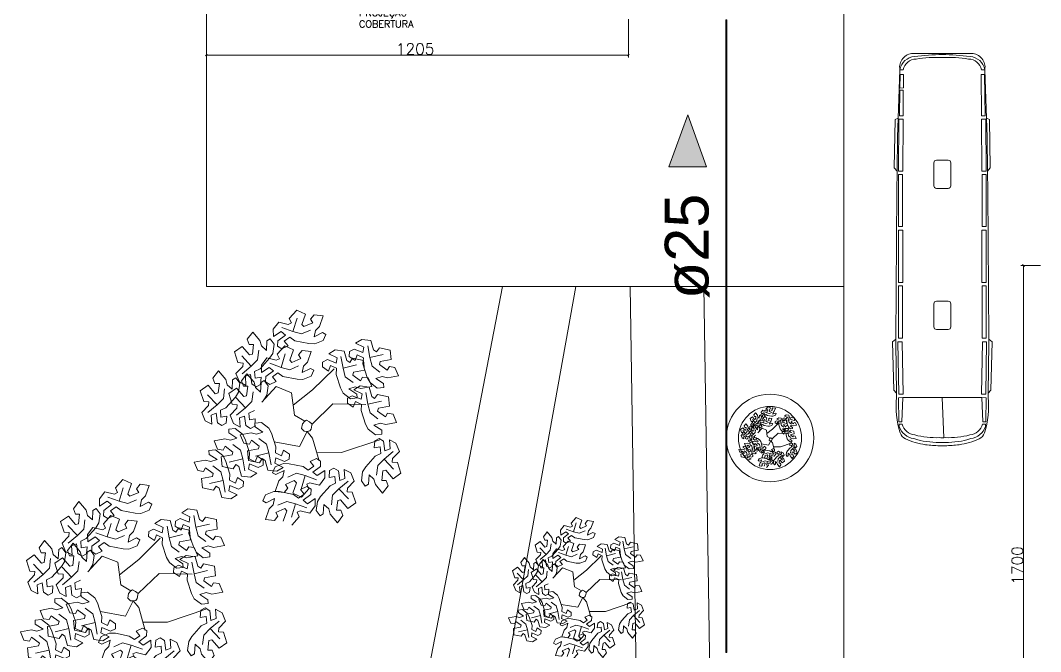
# Model space of a CAD drawing. Header units: metres. Extents: x -1 to 106, y -6 to 62.
# Drawn here: x 24.02 to 53.16, y 13.38 to 31.4 of the extents above; entities that cross this region are included whole.
import ezdxf

# ---------------------------------------------------------------- set-up
doc = ezdxf.new("R2010")
doc.units = ezdxf.units.M
for name, color, linetype, lineweight in [('AL_MOBILIARIO', 7, 'Continuous', 5), ('AL_VEGETAÇÃO', 7, 'Continuous', 5), ('ARQ-COTA-50', 7, 'Continuous', 5), ('ARQ-PIS', 7, 'Continuous', 5), ('ARQ-TEXTO-EQUIPO-50', 7, 'Continuous', 5), ('P-PIPE', 7, 'Continuous', 5), ('P-PIPE-CNTR', 7, 'Continuous', 5), ('P-PIPE-IDEN', 7, 'Continuous', 5)]:
    doc.layers.add(name, color=color, linetype=linetype, lineweight=lineweight)
doc.layers.add('ARQ_1100_BASE_TÉRREO_GARAGEM_dwg', color=7, linetype='Continuous', lineweight=5, true_color=0x767676)
doc.styles.add('Arial_2', font='arial.ttf', dxfattribs={"height": 1.25})
doc.styles.add('RomanS', font='romans__.ttf', dxfattribs={"height": 0.32})
doc.styles.add('RomanS_2', font='romans__.ttf', dxfattribs={"height": 0.200498})

# ---------------------------------------------------------------- blocks, each defined once
blk = doc.blocks.new('Luva - Agua Fria_Soldavel - MEP - Tigre - Standard-3311645-TÉRREO 1_20')
at = {"layer": 'P-PIPE'}
for p, q in [((-0.016, 0.017), (-0.02, 0.017)), ((-0.02, 0.017), (-0.02, 0.012)), ((-0.02, 0.017), (-0.02, -0.017)), ((-0.02, -0.013), (-0.02, 0.013)), ((-0.014, 0.015), (-0.016, 0.017)), ((-0.016, 0.017), (-0.016, -0.017)), ((-0.016, 0.017), (-0.016, 0.013)), ((0.014, 0.015), (-0.014, 0.015)), ((-0.014, 0.015), (-0.014, 0.012)), ((-0.014, 0.015), (-0.014, -0.015)), ((-0.006, 0.013), (-0.006, -0.013)), ((0.006, -0.013), (0.006, 0.013)), ((0.016, 0.017), (0.014, 0.015)), ((0.014, 0.015), (0.014, -0.015)), ((0.014, 0.015), (0.014, 0.012)), ((0.02, 0.017), (0.016, 0.017)), ((0.016, 0.017), (0.016, -0.017)), ((0.016, 0.017), (0.016, 0.013)), ((0.02, 0.012), (0.02, 0.017)), ((0.02, -0.017), (0.02, 0.017)), ((0.02, 0.013), (0.02, -0.013)), ((-0.02, -0.012), (-0.02, -0.017)), ((-0.02, -0.017), (-0.016, -0.017)), ((-0.016, -0.013), (-0.016, -0.017)), ((-0.016, -0.017), (-0.014, -0.015)), ((-0.014, -0.012), (-0.014, -0.015)), ((-0.014, -0.015), (0.014, -0.015)), ((0.014, -0.012), (0.014, -0.015)), ((0.014, -0.015), (0.016, -0.017)), ((0.016, -0.013), (0.016, -0.017)), ((0.016, -0.017), (0.02, -0.017)), ((0.02, -0.017), (0.02, -0.012))]:
    blk.add_line(p, q, dxfattribs=at)
blk = doc.blocks.new('ARQ_1100_BASE_TÉRREO_GARAGEM_dwg_arv7p-3723933-TÉRREO 1_20')
at = {"layer": 'AL_VEGETAÇÃO', "color": 253, "true_color": 0xaaaaaa, "flags": 128}
for points in [[(110.656, -13.534), (110.562, -13.468), (110.456, -13.541), (110.529, -13.628), (110.408, -13.686), (110.329, -13.637), (110.333, -13.537), (110.475, -13.427), (110.396, -13.362), (110.254, -13.457), (110.249, -13.319), (110.352, -13.184), (110.53, -13.229), (110.591, -13.2), (110.549, -13.114), (110.69, -12.957), (110.854, -13.032), (110.784, -13.23), (110.824, -13.269), (110.991, -13.198), (110.95, -13.128), (111.016, -13.045), (111.186, -13.067), (111.116, -13.264), (111.042, -13.339), (111.015, -13.461), (111.174, -13.381), (111.237, -13.415), (111.187, -13.528), (111.027, -13.592), (110.919, -13.588)], [(110.002, -14.063), (109.898, -14.112), (109.908, -14.24), (110.02, -14.221), (110.009, -14.354), (109.927, -14.398), (109.843, -14.344), (109.819, -14.166), (109.723, -14.202), (109.734, -14.373), (109.612, -14.308), (109.546, -14.152), (109.674, -14.019), (109.68, -13.953), (109.584, -13.946), (109.519, -13.745), (109.666, -13.641), (109.802, -13.8), (109.857, -13.785), (109.878, -13.606), (109.797, -13.606), (109.759, -13.507), (109.862, -13.37), (109.998, -13.53), (110.025, -13.632), (110.118, -13.715), (110.128, -13.538), (110.188, -13.501), (110.262, -13.601), (110.238, -13.771), (110.18, -13.862)], [(111.932, -13.968), (111.942, -13.853), (111.826, -13.799), (111.787, -13.905), (111.677, -13.829), (111.68, -13.736), (111.768, -13.69), (111.935, -13.758), (111.951, -13.657), (111.797, -13.581), (111.915, -13.508), (112.083, -13.529), (112.134, -13.706), (112.189, -13.744), (112.243, -13.665), (112.449, -13.709), (112.466, -13.888), (112.26, -13.927), (112.245, -13.981), (112.39, -14.09), (112.431, -14.019), (112.535, -14.036), (112.602, -14.193), (112.396, -14.231), (112.294, -14.204), (112.175, -14.242), (112.323, -14.34), (112.326, -14.411), (112.203, -14.424), (112.068, -14.318), (112.017, -14.223)], [(110.431, -14.205), (110.337, -14.139), (110.231, -14.213), (110.304, -14.3), (110.183, -14.357), (110.104, -14.308), (110.108, -14.208), (110.251, -14.098), (110.172, -14.034), (110.029, -14.129), (110.024, -13.99), (110.127, -13.855), (110.305, -13.9), (110.366, -13.871), (110.324, -13.785), (110.465, -13.628), (110.629, -13.703), (110.559, -13.901), (110.599, -13.941), (110.766, -13.87), (110.725, -13.799), (110.791, -13.717), (110.961, -13.738), (110.891, -13.935), (110.817, -14.01), (110.79, -14.132), (110.949, -14.053), (111.012, -14.086), (110.962, -14.199), (110.802, -14.263), (110.695, -14.259)], [(111.429, -14.167), (111.439, -14.052), (111.323, -13.997), (111.284, -14.103), (111.174, -14.027), (111.177, -13.935), (111.265, -13.889), (111.432, -13.957), (111.448, -13.856), (111.294, -13.78), (111.412, -13.706), (111.58, -13.728), (111.631, -13.905), (111.686, -13.943), (111.74, -13.864), (111.946, -13.908), (111.963, -14.087), (111.757, -14.125), (111.742, -14.18), (111.887, -14.288), (111.928, -14.218), (112.033, -14.234), (112.099, -14.392), (111.893, -14.43), (111.791, -14.403), (111.672, -14.441), (111.82, -14.539), (111.823, -14.61), (111.7, -14.623), (111.565, -14.517), (111.514, -14.422)], [(109.357, -14.793), (109.253, -14.842), (109.264, -14.97), (109.375, -14.951), (109.364, -15.084), (109.283, -15.128), (109.198, -15.074), (109.174, -14.896), (109.079, -14.932), (109.09, -15.103), (108.967, -15.038), (108.902, -14.882), (109.03, -14.749), (109.035, -14.683), (108.94, -14.676), (108.875, -14.475), (109.021, -14.371), (109.158, -14.53), (109.212, -14.516), (109.234, -14.336), (109.152, -14.336), (109.114, -14.237), (109.217, -14.101), (109.353, -14.26), (109.381, -14.362), (109.473, -14.446), (109.484, -14.269), (109.544, -14.231), (109.617, -14.331), (109.593, -14.501), (109.536, -14.592)], [(111.899, -14.844), (111.908, -14.73), (111.792, -14.675), (111.753, -14.781), (111.643, -14.705), (111.646, -14.613), (111.734, -14.567), (111.901, -14.634), (111.917, -14.534), (111.763, -14.458), (111.881, -14.384), (112.049, -14.406), (112.1, -14.583), (112.155, -14.621), (112.209, -14.542), (112.415, -14.586), (112.432, -14.765), (112.226, -14.803), (112.211, -14.858), (112.356, -14.966), (112.397, -14.896), (112.502, -14.912), (112.568, -15.07), (112.362, -15.108), (112.26, -15.081), (112.141, -15.119), (112.289, -15.217), (112.292, -15.288), (112.169, -15.301), (112.034, -15.195), (111.983, -15.1)], [(110.297, -15.527), (110.287, -15.641), (110.403, -15.696), (110.443, -15.59), (110.553, -15.666), (110.55, -15.759), (110.461, -15.805), (110.295, -15.737), (110.278, -15.837), (110.432, -15.914), (110.314, -15.987), (110.146, -15.965), (110.096, -15.788), (110.041, -15.75), (109.987, -15.829), (109.781, -15.786), (109.763, -15.606), (109.969, -15.568), (109.984, -15.514), (109.839, -15.405), (109.798, -15.476), (109.694, -15.459), (109.627, -15.301), (109.834, -15.263), (109.935, -15.291), (110.054, -15.252), (109.906, -15.155), (109.903, -15.084), (110.027, -15.07), (110.162, -15.176), (110.212, -15.272)], [(110.933, -15.228), (110.961, -15.194), (110.975, -15.121), (110.977, -15.1), (110.931, -15.06), (110.874, -15.028), (110.841, -15.047), (110.798, -15.097), (110.781, -15.186), (110.832, -15.233), (110.887, -15.237)], [(109.803, -15.639), (109.794, -15.754), (109.91, -15.808), (109.949, -15.702), (110.059, -15.778), (110.056, -15.871), (109.967, -15.917), (109.801, -15.849), (109.785, -15.95), (109.938, -16.026), (109.821, -16.099), (109.652, -16.078), (109.602, -15.901), (109.547, -15.863), (109.493, -15.942), (109.287, -15.898), (109.27, -15.719), (109.476, -15.68), (109.49, -15.626), (109.345, -15.517), (109.305, -15.588), (109.2, -15.571), (109.134, -15.414), (109.34, -15.376), (109.441, -15.403), (109.56, -15.365), (109.412, -15.267), (109.41, -15.196), (109.533, -15.183), (109.668, -15.289), (109.719, -15.384)], [(112.165, -15.704), (112.269, -15.656), (112.259, -15.528), (112.147, -15.547), (112.158, -15.413), (112.24, -15.37), (112.324, -15.423), (112.348, -15.602), (112.444, -15.565), (112.433, -15.394), (112.555, -15.459), (112.62, -15.616), (112.493, -15.748), (112.487, -15.815), (112.582, -15.822), (112.648, -16.022), (112.501, -16.127), (112.365, -15.968), (112.31, -15.982), (112.289, -16.162), (112.37, -16.162), (112.408, -16.261), (112.305, -16.397), (112.169, -16.238), (112.142, -16.136), (112.049, -16.052), (112.038, -16.229), (111.978, -16.267), (111.905, -16.167), (111.929, -15.997), (111.986, -15.905)], [(109.433, -16.043), (109.423, -16.158), (109.539, -16.212), (109.578, -16.106), (109.689, -16.182), (109.685, -16.275), (109.597, -16.321), (109.43, -16.253), (109.414, -16.354), (109.568, -16.43), (109.45, -16.503), (109.282, -16.481), (109.231, -16.305), (109.176, -16.267), (109.122, -16.345), (108.916, -16.302), (108.899, -16.122), (109.105, -16.084), (109.12, -16.03), (108.975, -15.921), (108.934, -15.992), (108.83, -15.975), (108.763, -15.817), (108.969, -15.78), (109.071, -15.807), (109.19, -15.769), (109.042, -15.671), (109.039, -15.6), (109.162, -15.586), (109.297, -15.692), (109.348, -15.788)], [(110.812, -15.899), (110.907, -15.965), (111.012, -15.891), (110.94, -15.804), (111.061, -15.747), (111.139, -15.796), (111.135, -15.896), (110.993, -16.006), (111.072, -16.07), (111.215, -15.975), (111.22, -16.114), (111.117, -16.249), (110.938, -16.204), (110.878, -16.233), (110.919, -16.319), (110.778, -16.476), (110.614, -16.401), (110.684, -16.203), (110.644, -16.163), (110.478, -16.235), (110.519, -16.305), (110.452, -16.387), (110.282, -16.366), (110.352, -16.169), (110.427, -16.094), (110.453, -15.972), (110.295, -16.051), (110.232, -16.018), (110.282, -15.905), (110.441, -15.841), (110.549, -15.845)], [(111.316, -16.263), (111.42, -16.214), (111.409, -16.086), (111.297, -16.105), (111.308, -15.972), (111.39, -15.928), (111.474, -15.982), (111.499, -16.16), (111.594, -16.124), (111.583, -15.953), (111.705, -16.018), (111.771, -16.174), (111.643, -16.307), (111.637, -16.373), (111.733, -16.38), (111.798, -16.581), (111.651, -16.685), (111.515, -16.526), (111.461, -16.54), (111.439, -16.72), (111.521, -16.72), (111.558, -16.819), (111.455, -16.955), (111.319, -16.796), (111.292, -16.694), (111.199, -16.61), (111.189, -16.787), (111.129, -16.825), (111.055, -16.725), (111.08, -16.555), (111.137, -16.464)]]:
    blk.add_lwpolyline(points, close=True, dxfattribs=at)
for points in [[(110.409, -13.286), (110.619, -13.363), (110.695, -13.111)], [(110.619, -13.363), (110.782, -13.406), (110.949, -13.335)], [(109.835, -14.009), (109.954, -13.89), (109.976, -13.71)], [(110.184, -13.957), (110.395, -14.034), (110.471, -13.783)], [(112.024, -13.63), (112.062, -13.85), (112.318, -13.791)], [(109.664, -14.153), (109.835, -14.009), (109.655, -13.818)], [(111.521, -13.829), (111.56, -14.049), (111.815, -13.989)], [(112.062, -13.85), (112.106, -14.014), (112.251, -14.123)], [(109.892, -14.846), (109.788, -14.895), (109.799, -15.023), (109.91, -15.004), (109.899, -15.137), (109.818, -15.181), (109.733, -15.127), (109.709, -14.949), (109.614, -14.985), (109.625, -15.156), (109.502, -15.091), (109.437, -14.935), (109.565, -14.802), (109.57, -14.736), (109.475, -14.729), (109.41, -14.528), (109.556, -14.424), (109.693, -14.583), (109.747, -14.568), (109.769, -14.389), (109.687, -14.389), (109.649, -14.29), (109.753, -14.154), (109.888, -14.313), (109.916, -14.415), (110.008, -14.498), (110.019, -14.321), (110.079, -14.284), (110.152, -14.384), (110.128, -14.554), (110.071, -14.645)], [(110.395, -14.034), (110.558, -14.078), (110.724, -14.007)], [(110.625, -14.744), (110.988, -14.459), (111.394, -14.059)], [(111.56, -14.049), (111.603, -14.212), (111.748, -14.321)], [(109.019, -14.883), (109.19, -14.739), (109.011, -14.548)], [(109.19, -14.739), (109.31, -14.62), (109.332, -14.44)], [(109.725, -14.792), (109.845, -14.673), (109.867, -14.493)], [(110.842, -15.047), (110.65, -14.932), (110.594, -14.511), (110.301, -14.396), (110.031, -14.69)], [(111.99, -14.507), (112.029, -14.727), (112.284, -14.667)], [(109.554, -14.936), (109.725, -14.792), (109.546, -14.601)], [(110.977, -15.1), (111.371, -14.722), (111.991, -14.732)], [(112.029, -14.727), (112.072, -14.89), (112.217, -14.999)], [(111.112, -15.794), (110.988, -15.363), (110.887, -15.237), (110.74, -15.521), (110.267, -15.436)], [(109.673, -15.757), (109.63, -15.593), (109.485, -15.484)], [(110.167, -15.644), (110.123, -15.481), (109.979, -15.372)], [(111.068, -15.639), (111.529, -15.636), (112.25, -15.394)], [(110.206, -15.865), (110.167, -15.644), (109.911, -15.704)], [(112.503, -15.615), (112.332, -15.758), (112.512, -15.95)], [(109.303, -16.16), (109.259, -15.997), (109.114, -15.888)], [(109.712, -15.977), (109.673, -15.757), (109.418, -15.816)], [(112.332, -15.758), (112.212, -15.878), (112.191, -16.058)], [(110.849, -16.07), (110.686, -16.026), (110.519, -16.097)], [(111.059, -16.147), (110.849, -16.07), (110.773, -16.322)], [(109.342, -16.381), (109.303, -16.16), (109.047, -16.22)], [(110.433, -16.927), (110.502, -16.73), (110.463, -16.69), (110.296, -16.761), (110.337, -16.832), (110.27, -16.914), (110.101, -16.893), (110.171, -16.695), (110.245, -16.621), (110.271, -16.499), (110.113, -16.578), (110.05, -16.545), (110.1, -16.431), (110.259, -16.367), (110.367, -16.371), (110.631, -16.425), (110.725, -16.491), (110.83, -16.418), (110.758, -16.331), (110.879, -16.273), (110.958, -16.322), (110.953, -16.422), (110.811, -16.533), (110.89, -16.597), (111.033, -16.502), (111.038, -16.64), (110.935, -16.775), (110.756, -16.731), (110.696, -16.759), (110.737, -16.845), (110.596, -17.002)], [(111.654, -16.173), (111.482, -16.317), (111.662, -16.508)], [(111.482, -16.317), (111.363, -16.436), (111.341, -16.616)], [(110.667, -16.597), (110.504, -16.553), (110.337, -16.624)], [(110.877, -16.673), (110.667, -16.597), (110.591, -16.848)]]:
    blk.add_lwpolyline(points, dxfattribs=at)
blk = doc.blocks.new('ARQ_1100_BASE_TÉRREO_GARAGEM_dwg_bus_p-3723937-TÉRREO 1_20')
at = {"layer": 'AL_MOBILIARIO', "color": 253, "true_color": 0xaaaaaa}
for p, q in [((24.587, -42.768), (24.587, -45.524)), ((16.315, -44.351), (16.315, -43.941)), ((16.405, -43.851), (17.207, -43.851)), ((17.297, -43.941), (17.297, -44.351)), ((21.229, -44.351), (21.229, -43.941)), ((21.319, -43.851), (22.122, -43.851)), ((22.212, -43.941), (22.212, -44.351)), ((17.207, -44.441), (16.405, -44.441)), ((22.122, -44.441), (21.319, -44.441)), ((24.587, -44.146), (25.983, -44.098))]:
    blk.add_line(p, q, dxfattribs=at)
at = {"layer": 'AL_MOBILIARIO', "color": 253, "true_color": 0xaaaaaa, "flags": 128}
for points in [[(22.55, -42.522), (17.394, -42.564), (16.702, -42.57), (15.516, -42.581), (14.852, -42.602), (13.164, -42.667), (13.164, -42.785)], [(16.702, -42.57), (16.588, -42.474), (14.893, -42.502), (14.852, -42.602)], [(24.433, -42.544), (24.333, -42.455), (22.643, -42.414), (22.55, -42.522), (22.694, -42.521), (24.433, -42.544), (24.578, -42.546)], [(25.595, -42.64), (25.514, -42.64), (25.514, -42.742)], [(12.601, -43.127), (12.601, -44.146), (12.601, -45.165)], [(14.852, -45.69), (13.164, -45.625), (13.164, -45.507)], [(22.55, -45.77), (17.394, -45.728), (16.702, -45.722), (16.588, -45.819), (14.893, -45.79), (14.852, -45.69), (15.516, -45.711), (16.702, -45.722)], [(24.578, -45.746), (24.433, -45.748), (22.694, -45.771), (22.55, -45.77), (22.643, -45.879), (24.333, -45.838), (24.433, -45.748)], [(25.595, -45.652), (25.514, -45.652), (25.514, -45.55)]]:
    blk.add_lwpolyline(points, dxfattribs=at)
for points in [[(13.327, -42.679), (14.776, -42.65), (14.77, -42.78), (13.331, -42.795)], [(16.704, -42.767), (14.885, -42.783), (14.884, -42.634), (16.703, -42.618)], [(18.631, -42.763), (16.812, -42.763), (16.812, -42.613), (18.631, -42.613)], [(20.574, -42.769), (18.756, -42.769), (18.756, -42.62), (20.575, -42.62)], [(22.518, -42.763), (20.699, -42.763), (20.699, -42.614), (22.519, -42.614)], [(24.462, -42.781), (22.644, -42.75), (22.646, -42.601), (24.465, -42.632)], [(25.434, -42.739), (24.587, -42.768), (24.59, -42.619), (25.437, -42.635)], [(12.638, -44.147), (12.638, -44.146), (12.638, -44.145), (12.638, -44.146)], [(13.791, -45.503), (13.331, -45.498), (13.327, -45.613), (13.806, -45.623)], [(14.77, -45.512), (13.88, -45.507), (13.876, -45.623), (14.776, -45.642)], [(16.704, -45.525), (14.885, -45.509), (14.884, -45.658), (16.703, -45.675)], [(24.462, -45.511), (22.644, -45.542), (22.646, -45.691), (24.465, -45.661)], [(18.631, -45.53), (16.812, -45.53), (16.812, -45.679), (18.631, -45.679)], [(20.574, -45.524), (18.756, -45.524), (18.756, -45.673), (20.575, -45.673)], [(22.518, -45.529), (20.699, -45.529), (20.699, -45.678), (22.519, -45.678)], [(25.434, -45.553), (24.587, -45.524), (24.59, -45.673), (25.437, -45.658)]]:
    blk.add_lwpolyline(points, close=True, dxfattribs=at)
at = {"layer": 'AL_MOBILIARIO', "color": 253, "true_color": 0xaaaaaa}
for centre, radius, start, end in [((13.07, -43.127), 0.469, 78.5226, 180), ((13.264, -43.219), 0.561, 100.3339, 175.7875), ((24.87, -45.683), 3.15, 72.538, 95.3191), ((25.395, -43.231), 0.624, 7.2365, 71.3008), ((13.259, -43.243), 0.467, 101.7019, 178.5825), ((25.363, -43.251), 0.531, 7.2283, 73.4883), ((25.703, -43.017), 0.357, 25.8412, 71.757), ((24.071, -43.807), 2.17, 6.5086, 25.8412), ((19.639, -44.145), 7.001, 172.0569, 180.0036), ((17.001, -43.93), 4.267, 170.5813, 182.8854), ((23.053, -43.92), 2.93, 357.4715, 14.5483), ((23.611, -43.966), 2.536, 358.1477, 18.7264), ((22.334, -44.102), 3.931, 0.7976, 7.9052), ((16.405, -43.941), 0.09, 90, 180), ((17.207, -43.941), 0.09, 360, 90), ((21.319, -43.941), 0.09, 90, 180), ((22.122, -43.941), 0.09, 360, 90), ((22.316, -44.246), 3.67, 1.5525, 3.0648), ((23.004, -44.184), 3.145, 0.689, 2.4742), ((20.468, -44.062), 5.796, 359.1701, 0.1466), ((19.639, -44.147), 7.001, 179.9964, 187.9431), ((17.001, -44.363), 4.267, 177.1146, 189.4187), ((16.405, -44.351), 0.09, 180, 270), ((17.207, -44.351), 0.09, 270, 0), ((21.319, -44.351), 0.09, 180, 270), ((22.122, -44.351), 0.09, 270, 0), ((23.053, -44.372), 2.93, 345.4517, 2.5285), ((22.316, -44.047), 3.67, 356.9352, 358.4475), ((23.611, -44.326), 2.536, 341.2736, 1.8523), ((23.004, -44.108), 3.145, 357.5258, 359.311), ((22.334, -44.19), 3.931, 352.0948, 359.2024), ((20.468, -44.23), 5.796, 359.8534, 0.8299), ((24.071, -44.485), 2.17, 334.1588, 353.4914), ((13.264, -45.074), 0.561, 184.2125, 259.6661), ((13.259, -45.049), 0.467, 181.4175, 258.2981), ((25.363, -45.042), 0.531, 286.5117, 352.7717), ((25.395, -45.062), 0.624, 288.6992, 352.7635), ((13.07, -45.165), 0.469, 180, 281.4774), ((25.703, -45.275), 0.357, 288.243, 334.1588), ((24.87, -42.609), 3.15, 264.6809, 287.462)]:
    blk.add_arc(centre, radius, start, end, dxfattribs=at)
blk = doc.blocks.new('ARQ_1100_BASE_TÉRREO_GARAGEM_dwg__ARCHTICK-3723946-TÉRREO 1_20')
at = {"layer": 'ARQ-COTA-50', "color": 253, "true_color": 0xaaaaaa}
blk.add_line((-0.5, -0.5), (0.5, 0.5), dxfattribs=at)
blk = doc.blocks.new('ARQ_1100_BASE_TÉRREO_GARAGEM_dwg-3696053-TÉRREO 1_20')
at = {"color": 253, "lineweight": 5, "true_color": 0xaaaaaa}
for radius in [1.25, 0.9]:
    blk.add_circle((45.43, 19.475), radius, dxfattribs=at)
at = {"layer": 'ARQ-COTA-50', "color": 253, "true_color": 0xaaaaaa}
for p, q in [((29.336, 31.427), (29.336, 30.332)), ((41.386, 31.427), (41.386, 30.332)), ((29.336, 30.407), (41.386, 30.407)), ((53.158, 24.4), (52.594, 24.4)), ((52.669, 24.4), (52.669, 7.4))]:
    blk.add_line(p, q, dxfattribs=at)
at = {"layer": 'ARQ-PIS', "color": 253, "true_color": 0xaaaaaa}
for p, q in [((37.786, 23.802), (34.158, 4.92)), ((39.886, 23.802), (36.483, 4.92)), ((41.436, 23.802), (41.733, 4.92)), ((43.536, 23.802), (43.833, 4.92)), ((47.536, 23.802), (47.536, 7.92))]:
    blk.add_line(p, q, dxfattribs=at)
at = {"layer": 'ARQ-PIS', "color": 253, "true_color": 0xaaaaaa, "flags": 128}
blk.add_lwpolyline([(25.8, 44.784), (29.336, 44.784), (29.336, 23.802), (47.536, 23.802), (47.536, 49.902)], dxfattribs=at)
for name, p, xscale, yscale, zscale, rotation in [('ARQ_1100_BASE_TÉRREO_GARAGEM_dwg__ARCHTICK-3723946-TÉRREO 1_20', (29.336, 30.407), 0.05, 0.05, 0.05, 180), ('ARQ_1100_BASE_TÉRREO_GARAGEM_dwg_bus_p-3723937-TÉRREO 1_20', (86.525, 40.775), 0.8194126315957552, 0.8194126315957552, 0.8194126315957552, 269.9999999999996), ('ARQ_1100_BASE_TÉRREO_GARAGEM_dwg__ARCHTICK-3723946-TÉRREO 1_20', (52.669, 24.4), 0.05000000000000002, 0.05000000000000002, 0.05000000000000002, 89.99999999999962)]:
    blk.add_blockref(name, p, dxfattribs=dict(xscale=xscale, yscale=yscale, zscale=zscale, rotation=rotation))
for name, p, xscale, yscale, zscale in [('ARQ_1100_BASE_TÉRREO_GARAGEM_dwg__ARCHTICK-3723946-TÉRREO 1_20', (41.386, 30.407), 0.05, 0.05, 0.05), ('ARQ_1100_BASE_TÉRREO_GARAGEM_dwg_arv7p-3723933-TÉRREO 1_20', (-136.165, 42.802), 1.518475553749875, 1.518475553749875, 1.518475553749875), ('ARQ_1100_BASE_TÉRREO_GARAGEM_dwg_arv7p-3723933-TÉRREO 1_20', (-2.118, 25.928), 0.429015312297905, 0.429015312297905, 0.429015312297905), ('ARQ_1100_BASE_TÉRREO_GARAGEM_dwg_arv7p-3723933-TÉRREO 1_20', (-141.132, 37.961), 1.518475553749875, 1.518475553749875, 1.518475553749875)]:
    blk.add_blockref(name, p, dxfattribs=dict(xscale=xscale, yscale=yscale, zscale=zscale))
blk.add_blockref('ARQ_1100_BASE_TÉRREO_GARAGEM_dwg_arv7p-3723933-TÉRREO 1_20', (-70.799, 30.162))
at = {"layer": 'ARQ-COTA-50', "insert": (34.748, 30.741), "char_height": 0.32, "width": 1.48176, "attachment_point": 1, "line_spacing_factor": 0.983083, "style": 'RomanS'}
blk.add_mtext('1205', dxfattribs=at)
at = {"layer": 'ARQ-COTA-50', "insert": (52.335, 15.287), "char_height": 0.32, "width": 1.48176, "attachment_point": 1, "rotation": 90, "line_spacing_factor": 0.983083, "style": 'RomanS'}
blk.add_mtext('1700', dxfattribs=at)
at = {"layer": 'ARQ-TEXTO-EQUIPO-50', "insert": (33.693, 31.718), "char_height": 0.2005, "width": 2.20414, "attachment_point": 1, "line_spacing_factor": 0.983083, "style": 'RomanS_2'}
blk.add_mtext('PROJEÇÃO\\PCOBERTURA', dxfattribs=at)
blk = doc.blocks.new('Anotacao_Tuboseta - Fluxo 1-2612753-TÉRREO 1_20')
at = {"layer": 'P-PIPE-IDEN'}
blk.add_hatch(color=256, dxfattribs=at).paths.add_polyline_path([(0, -0.001082), (0, 0.001082), (0.002973, 0)])
for p, q in [((0.002973, 0), (0, 0.001082)), ((0, 0.001082), (0, -0.001082)), ((0, -0.001082), (0.002973, 0))]:
    blk.add_line(p, q, dxfattribs=at)

msp = doc.modelspace()

# ---------------------------------------------------------------- hatches: boundary and pattern name
at = {"layer": 'P-PIPE', "true_color": 0x0080ff}
for points in [[(44.169, 25.39), (44.182, 25.39), (44.178, 31.384), (44.169, 31.384), (44.169, 28.027)], [(44.182, 25.39), (44.194, 25.39), (44.19, 31.384), (44.182, 31.384), (44.182, 28.027)], [(44.169, 19.384), (44.182, 19.384), (44.178, 25.378), (44.169, 25.378), (44.169, 19.477)], [(44.185, 19.384), (44.194, 19.384), (44.19, 25.378), (44.182, 25.378), (44.182, 19.384)], [(44.169, 13.378), (44.182, 13.378), (44.178, 19.372), (44.169, 19.372), (44.169, 15.201)], [(44.185, 13.378), (44.194, 13.378), (44.19, 19.372), (44.182, 19.372), (44.182, 13.378)]]:
    msp.add_hatch(color=150, dxfattribs=at).paths.add_polyline_path(points)

# ---------------------------------------------------------------- linework, layer by layer
at = {"layer": 'P-PIPE'}
for p, q in [((44.169, 31.395), (44.194, 31.395)), ((44.169, 31.384), (44.169, 25.39)), ((44.194, 31.384), (44.169, 31.384)), ((44.194, 25.39), (44.194, 31.384)), ((44.169, 25.39), (44.194, 25.39)), ((44.169, 25.378), (44.169, 19.384)), ((44.194, 25.378), (44.169, 25.378)), ((44.194, 19.384), (44.194, 25.378)), ((44.169, 19.384), (44.194, 19.384)), ((44.169, 19.372), (44.169, 13.378)), ((44.194, 19.372), (44.169, 19.372)), ((44.194, 13.378), (44.194, 19.372))]:
    msp.add_line(p, q, dxfattribs=at)
at = {"layer": 'P-PIPE-CNTR'}
for p, q in [((44.182, 31.384), (44.182, 31.395)), ((44.182, 25.378), (44.182, 25.39)), ((44.182, 19.372), (44.182, 19.384))]:
    msp.add_line(p, q, dxfattribs=at)

# ---------------------------------------------------------------- block references
at = {"layer": 'ARQ_1100_BASE_TÉRREO_GARAGEM_dwg', "color": 253, "true_color": 0xaaaaaa}
msp.add_blockref('ARQ_1100_BASE_TÉRREO_GARAGEM_dwg-3696053-TÉRREO 1_20', (0, 0), dxfattribs=at)
at = {"layer": 'P-PIPE', "rotation": 90}
for p in [(44.182, 31.39), (44.182, 25.384), (44.182, 19.378), (44.182, 13.372)]:
    msp.add_blockref('Luva - Agua Fria_Soldavel - MEP - Tigre - Standard-3311645-TÉRREO 1_20', p, dxfattribs=at)
at = {"layer": 'P-PIPE-IDEN', "xscale": 499.9999999999995, "yscale": 499.9999999999995, "zscale": 499.9999999999995, "rotation": 89.99999999999972}
msp.add_blockref('Anotacao_Tuboseta - Fluxo 1-2612753-TÉRREO 1_20', (43.079, 27.211), dxfattribs=at)

# ---------------------------------------------------------------- texts
at = {"layer": 'P-PIPE-IDEN', "insert": (42.424, 23.44), "char_height": 1.25, "width": 3.60759, "attachment_point": 1, "rotation": 90, "style": 'Arial_2'}
msp.add_mtext('ø25', dxfattribs=at)

doc.saveas('drawing.dxf')
